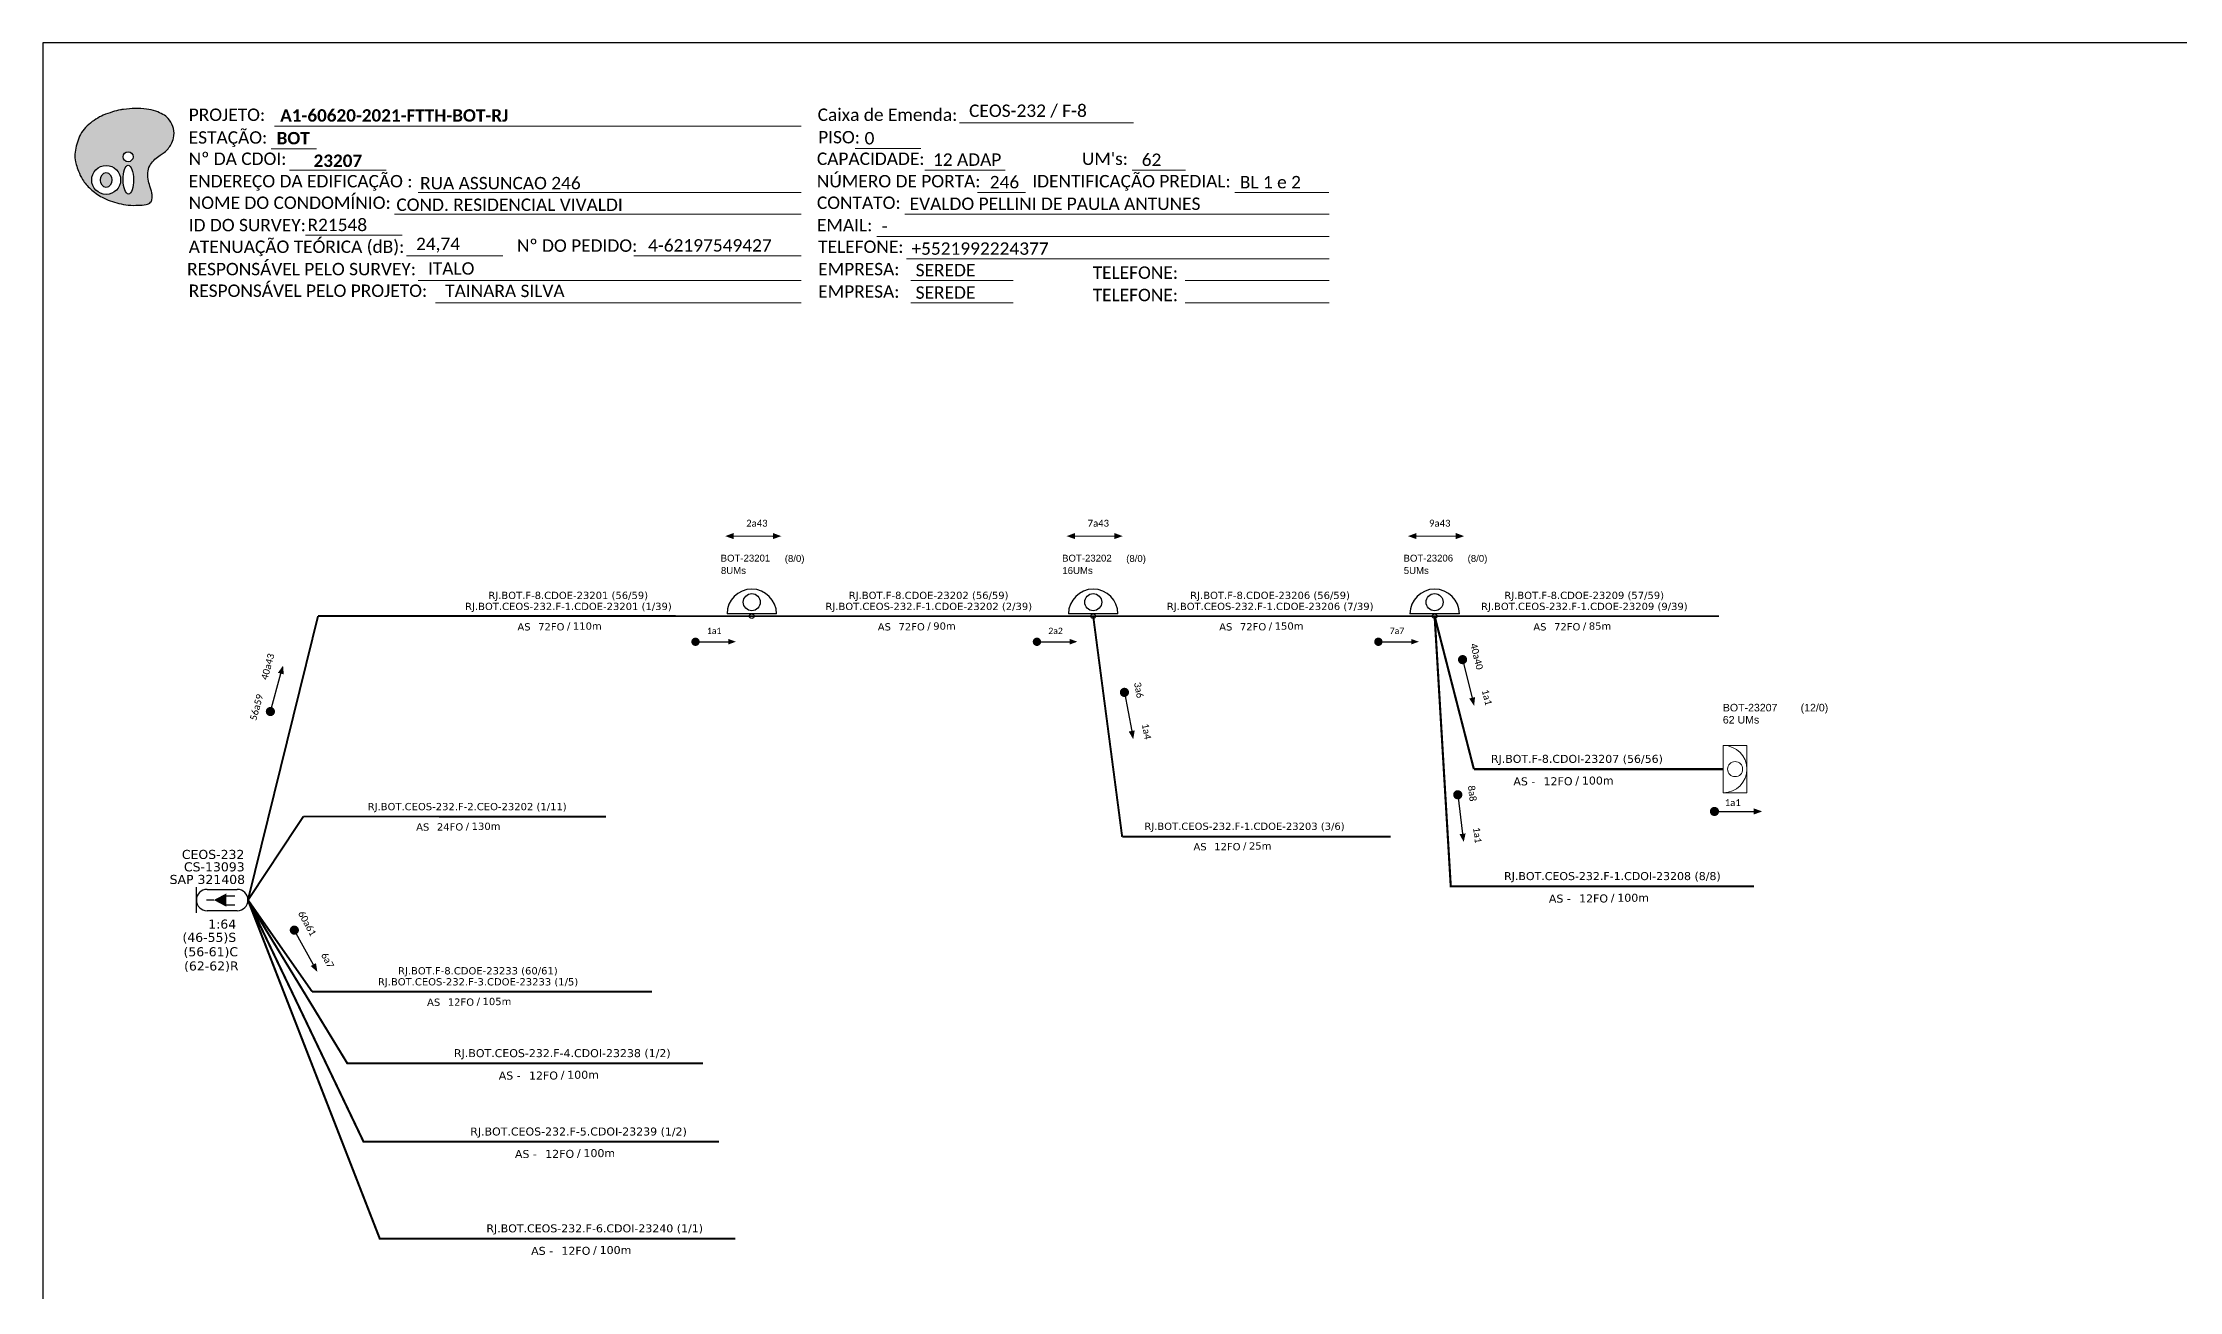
# Model space of a CAD drawing. Extents: x -89 to 749, y 705 to 1299.
# Drawn here: x -89.3 to 219, y 1118.8 to 1299 of the extents above; entities that cross this region are included whole.
import ezdxf
from ezdxf.enums import TextEntityAlignment as Align

# ---------------------------------------------------------------- set-up
doc = ezdxf.new("R2010")
doc.units = 0
for name, color, linetype, lineweight in [("20.0-LEGENDA DOS CDO'S", 1, 'Continuous', 0), ('20.1-CDO_INTERIOR', 1, 'Continuous', 0), ('20.2-CDO_POSTE', 1, 'Continuous', 5), ('40.1-ETIQUETAS', 1, 'Continuous', 20)]:
    doc.layers.add(name, color=color, linetype=linetype, lineweight=lineweight)
for name, color, linetype in [('20.4-CEOS', 1, 'Continuous'), ('CAP a instalar', 1, 'Continuous'), ('CD a instalar', 1, 'Continuous'), ('label_cabos', 7, 'Continuous'), ('SETA', 7, 'Continuous'), ('texto', 255, 'Continuous')]:
    doc.layers.add(name, color=color, linetype=linetype)
doc.styles.add('ARIAL', font='arial.ttf')
doc.styles.add('siredit', font='verdana.ttf')
doc.styles.get("Standard").update_dxf_attribs({"font": 'arial.ttf'})
doc.styles.add('WMF-Calibri0', font='calibri.ttf')
doc.styles.add('WMF-Calibri1', font='calibrib.ttf')
doc.linetypes.add('FENCELINE1', pattern='A,0.25,-0.1,[133,ltypeshp.shx,S=0.1,R=0,X=-0.1,Y=0],-0.1,1', length=1.45)

# ---------------------------------------------------------------- blocks, each defined once
blk = doc.blocks.new('OI')
h = blk.add_hatch(color=40)
edge = h.paths.add_edge_path()
edge.add_spline(control_points=[(4.35, -0.67), (3.92, -0.99), (3.26, -1.5), (2.81, -2.59), (2.9, -3.5), (3.06, -4.27), (3.31, -4.85), (3.37, -5.39), (3.4, -5.88), (3.2, -6.4), (2.54, -6.61), (1.65, -6.63), (0.55, -6.67), (-0.56, -6.42), (-1.61, -6.14), (-2.77, -5.61), (-3.92, -4.77), (-4.89, -3.7), (-5.34, -2.65), (-5.6, -1.94), (-5.85, -0.96), (-5.71, 0.47), (-5.1, 2.02), (-4.14, 3.02), (-3.3, 3.61), (-2.37, 4.16), (-1.36, 4.44), (-0.56, 4.7), (0.79, 4.85), (2.24, 4.97), (3.79, 4.57), (4.67, 4.21), (5.44, 3.65), (5.76, 2.99), (6.03, 2.21), (6.01, 1.46), (5.72, 0.64), (5.31, 0.08), (4.88, -0.38), (4.51, -0.55), (4.35, -0.67)], knot_values=[0, 0, 0, 0, 1.60434, 2.417191, 3.427595, 4.282808, 4.776746, 5.304182, 5.888771, 6.258406, 6.858137, 7.79129, 8.986195, 10.124242, 11.187857, 12.242908, 13.953784, 15.414161, 16.515391, 17.349188, 17.675853, 19.552021, 21.515531, 22.568638, 23.63245, 24.621084, 25.782718, 26.745347, 27.142653, 29.870543, 31.004649, 31.921532, 32.709589, 33.801391, 34.042471, 35.192333, 35.971461, 36.628871, 37.254359, 37.836911, 37.836911, 37.836911, 37.836911], degree=3, periodic=0)
h.paths.add_polyline_path([(1.13, -0.87, -1), (-0.04, -0.87, -1)], flags=16)
edge = h.paths.add_edge_path(flags=16)
edge.add_ellipse((0.56, -3.59), major_axis=(-0.02, 1.71), ratio=0.361305, start_angle=0, end_angle=360)
h.paths.add_polyline_path([(-0.36, -3.62, -1), (-3.8, -3.62, -1)], flags=16)
edge = h.paths.add_edge_path(flags=0)
edge.add_ellipse((-2.08, -3.62), major_axis=(0, 0.885), ratio=0.758294, start_angle=0, end_angle=360)
at = {"color": 40}
for centre, radius in [((-2.08, -3.62), 1.72), ((0.54, -0.87), 0.587)]:
    blk.add_circle(centre, radius, dxfattribs=at)
blk.add_ellipse((0.56, -3.59), major_axis=(-0.02, 1.71), ratio=0.361305, dxfattribs=at)
blk.add_ellipse((-2.08, -3.62), major_axis=(0, 0.885), ratio=0.758294, start_param=-3.141592653589792, end_param=3.141592653589792, dxfattribs=at)
at = {"color": 40, "start_tangent": (-0.800898, -0.598801), "end_tangent": (-0.800898, -0.598801)}
blk.add_spline([(4.35, -0.67), (3.2, -1.78), (2.9, -2.54), (2.92, -3.55), (3.12, -4.38), (3.28, -4.85), (3.37, -5.37), (3.35, -5.95), (3.2, -6.29), (2.66, -6.55), (1.73, -6.63), (0.54, -6.62), (-0.58, -6.41), (-1.6, -6.11), (-2.56, -5.67), (-3.95, -4.67), (-4.89, -3.56), (-5.37, -2.56), (-5.64, -1.78), (-5.72, -1.46), (-5.63, 0.42), (-4.84, 2.22), (-4.13, 2.99), (-3.27, 3.62), (-2.4, 4.09), (-1.3, 4.47), (-0.37, 4.72), (0.02, 4.77), (2.75, 4.8), (3.85, 4.53), (4.69, 4.16), (5.31, 3.68), (5.85, 2.73), (5.93, 2.5), (5.94, 1.35), (5.67, 0.62), (5.29, 0.08), (4.84, -0.36), (4.35, -0.67)], degree=3, dxfattribs=at)
blk = doc.blocks.new('CARIMBO')
at = {"color": 7, "lineweight": 0}
for points in [[(35.66, -16.79), (111.64, -16.79)], [(134.48, -16.3), (159.61, -16.3)], [(35.15, -20.06), (41.7, -20.06)], [(119.43, -20.02), (128.92, -20.02)], [(37.81, -23.14), (51.75, -23.14)], [(129.48, -23.14), (141.1, -23.14)], [(159.42, -23.14), (167.09, -23.14)], [(56.38, -26.37), (111.64, -26.37)], [(137.07, -26.37), (144.01, -26.37)], [(174.24, -26.37), (187.8, -26.37)], [(52.97, -29.48), (111.64, -29.48)], [(126.6, -29.48), (187.83, -29.48)], [(40.13, -32.55), (54.07, -32.55)], [(122.56, -32.72), (187.83, -32.72)], [(54.67, -35.52), (68.61, -35.52)], [(126.84, -35.96), (187.83, -35.96)], [(56.38, -39.07), (111.64, -39.07)], [(127.45, -39.07), (142.25, -39.07)], [(167.06, -39.07), (187.83, -39.07)], [(58.87, -42.31), (111.64, -42.31)], [(127.45, -42.31), (142.25, -42.31)], [(167.06, -42.31), (187.83, -42.31)]]:
    blk.add_lwpolyline(points, dxfattribs=at)
at = {"color": 7, "xscale": 1.213923925163967, "yscale": 1.213923925163967, "zscale": 1.213923925163967, "rotation": 0.1532896023949059}
blk.add_blockref('OI', (13.86, -20.16), dxfattribs=at)
at = {"color": 7, "lineweight": 0, "style": 'WMF-Calibri0'}
for s, height, p in [('PROJETO:', 1.793, (23.26, -16.04)), ('Caixa de Emenda:', 1.7927, (114.02, -16.04)), ('ESTAÇÃO:', 1.793, (23.26, -19.32)), ('PISO:', 1.793, (114.09, -19.28)), ('Nº DA CDOI:', 1.7927, (23.26, -22.39)), ('CAPACIDADE:', 1.7927, (113.91, -22.39)), ("UM's:", 1.793, (152.15, -22.39)), ('ENDEREÇO DA EDIFICAÇÃO :', 1.7927, (23.26, -25.63)), ('NÚMERO DE PORTA:', 1.7927, (113.91, -25.63)), ('IDENTIFICAÇÃO PREDIAL:', 1.7927, (144.99, -25.63)), ('NOME DO CONDOMÍNIO:', 1.7927, (23.26, -28.74)), ('CONTATO:', 1.793, (113.91, -28.74)), ('ID DO SURVEY:', 1.7927, (23.26, -31.97)), ('EMAIL:', 1.793, (113.91, -31.97)), ('ATENUAÇÃO TEÓRICA (dB):', 1.7927, (23.26, -35.09)), ('TELEFONE:', 1.793, (114.09, -35.09)), ('RESPONSÁVEL PELO SURVEY:', 1.7927, (23.02, -38.32)), ('EMPRESA:', 1.793, (114.09, -38.32)), ('RESPONSÁVEL PELO PROJETO:', 1.7927, (23.26, -41.44)), ('EMPRESA:', 1.793, (114.09, -41.56)), ('TELEFONE:', 1.793, (153.7, -38.83)), ('TELEFONE:', 1.793, (153.7, -42.06))]:
    blk.add_text(s, height=height, dxfattribs=at).set_placement(p)
at = {"color": 7, "lineweight": 0, "flags": 8}
for tag, p, style in [('PROJ', (36.46, -16.13), 'WMF-Calibri1'), ('CEOS-XX', (135.87, -15.46), 'WMF-Calibri0'), ('EST', (35.94, -19.41), 'WMF-Calibri1'), ('PISO_PTR', (120.78, -19.42), 'WMF-Calibri0'), ('CAPAC.', (130.66, -22.52), 'WMF-Calibri0'), ("UC'S", (160.78, -22.54), 'WMF-Calibri0'), ('LOGRADOURO', (56.65, -25.91), 'WMF-Calibri0'), ('N°', (138.85, -25.77), 'WMF-Calibri0'), ('N°PREDIO', (174.94, -25.77), 'WMF-Calibri0'), ('NOME_DO_COND.', (53.23, -29.02), 'WMF-Calibri0'), ('NOME_DO_CONTATO', (127.3, -28.89), 'WMF-Calibri0'), ('_ID_', (40.39, -31.94), 'WMF-Calibri0'), ('EMAIL', (123.26, -32.12), 'WMF-Calibri0'), ('O_POTEN', (56.06, -34.68), 'WMF-Calibri0'), ('TELEFONE', (127.55, -35.36), 'WMF-Calibri0'), ('RES_SURVEY', (57.78, -38.23), 'WMF-Calibri0'), ('EMP_RESP_SURVEY', (128.16, -38.47), 'WMF-Calibri0'), ('CONT_RESP_SURVEY', (167.76, -38.47), 'WMF-Calibri0'), ('RES_PROJ', (60.27, -41.47), 'WMF-Calibri0'), ('EMP_RESP_PROJ', (128.16, -41.71), 'WMF-Calibri0'), ('CONT_RESP_PROJ', (167.76, -41.71), 'WMF-Calibri0')]:
    blk.add_attdef(tag, p, '', height=1.79, dxfattribs=dict(at, style=style))
at = {"color": 7, "lineweight": 0, "style": 'WMF-Calibri1', "flags": 8}
blk.add_attdef("N° CDO'S", text='', height=1.79, dxfattribs=at).set_placement((44.78, -22.68), align=Align.CENTER)
blk = doc.blocks.new('CEOS_RP_CT_DRT')
at = {"layer": '20.4-CEOS', "color": 0}
for p, q in [((-4.54, 1.19), (-1.19, 1.19)), ((-1.19, -1.19), (-4.54, -1.19))]:
    blk.add_line(p, q, dxfattribs=at)
for points in [[(-5.73, -1.43), (-5.73, 1.44)], [(-3.79, 0), (-4.59, 0)], [(-2.47, 0.48), (-1.45, 0.48)], [(-2.47, -0.52), (-1.45, -0.52)]]:
    blk.add_lwpolyline(points, dxfattribs=at)
blk.add_lwpolyline([(-3.79, 0, 0, 1.47, 0), (-2.41, 0, 1.47, 1.47, 0)], format="xyseb", dxfattribs=at)
for centre, start, end in [((-4.54, 0), 90, 270), ((-1.19, 0), 270, 90)]:
    blk.add_arc(centre, 1.19, start, end, dxfattribs=at)
at = {"layer": '20.4-CEOS', "color": 7, "style": 'siredit'}
for tag, p in [('Nº_DA_CEOS', (-2.86, 5.6)), ('LOCAL', (-2.86, 4.24)), ('SAP', (-2.86, 2.78)), ('RACIO_SPLITAGEM', (-2.86, -1.88)), ('FIBRAS_SPLITTER', (-2.86, -3.58)), ('RESERVA_FINAIS', (-2.86, -6.39)), ('FIBRAS_TOP_C', (-2.86, -5.08))]:
    blk.add_attdef(tag, text='', height=1.01, dxfattribs=at).set_placement(p, align=Align.TOP_CENTER)
blk = doc.blocks.new('CDOE-TEXTO PADRÃO')
at = {"layer": "20.0-LEGENDA DOS CDO'S", "color": 0, "style": 'ARIAL'}
for tag, p in [('CDO_N', (0.49, 7.39)), ('CORDOALHA', (0.5, 4.33)), ('SAP', (0.51, 1.67)), ('SPLITER_1', (0.59, -0.91)), ('SPLITER_2', (0.6, -3.55)), ('(XX-XX_F)S', (0.54, -8.29)), ('(XX-XX_L)S', (0.55, -10.83)), ('UMS', (0.55, -13.15))]:
    blk.add_attdef(tag, p, '', height=1.7, rotation=0.118, dxfattribs=at)
blk.add_attdef('FIBRAS_UTILIZADAS', text='', height=1.7, rotation=0.118, dxfattribs=at).set_placement((19.77, 7.43), align=Align.CENTER)
blk = doc.blocks.new('ETIQUETA_RS5F')
at = {"layer": '40.1-ETIQUETAS', "color": 0, "style": 'siredit'}
blk.add_text('/', height=1.5, dxfattribs=at).set_placement((1.58, -1.95), align=Align.MIDDLE_RIGHT)
for tag, p in [('ETIQUETA_R_PRIMARIA', (1.21, 4.1)), ('ETIQUETA_R_SECUNDARIA', (1.21, 2.1)), ('F_ATIVAS/F_MORTAS', (1.14, -4.24))]:
    blk.add_attdef(tag, text='', height=1.5, dxfattribs=at).set_placement(p, align=Align.MIDDLE_CENTER)
for tag, p in [('TIPO_CABO', (-6.58, -2.12)), ('CAP_CABO', (0.4, -2.09))]:
    blk.add_attdef(tag, text='', height=1.5, dxfattribs=at).set_placement(p, align=Align.MIDDLE_RIGHT)
blk.add_attdef('METROS', text='', height=1.5, dxfattribs=at).set_placement((2.14, -1.95), align=Align.MIDDLE_LEFT)
for tag, p in [('FUSÃO_1', (0.85, -8.39)), ('FUSÃO_2', (0.85, -10.6)), ('FUSÃO_3', (0.85, -12.93)), ('FUSÃO_4', (0.85, -15.14)), ('FUSÃO_5', (0.85, -17.16))]:
    blk.add_attdef(tag, text='', height=1.5, dxfattribs=at).set_placement(p, align=Align.CENTER)
blk = doc.blocks.new('SETA1')
at = {"const_width": 1.1}
blk.add_lwpolyline([(-5.28, 0, 1), (-4.18, 0, 1)], format="xyb", close=True, dxfattribs=at)
at = {"layer": 'SETA'}
blk.add_lwpolyline([(-4.73, 0), (4.73, 0)], dxfattribs=at)
blk.add_solid([(4.73, 0.73), (6.74, 0), (4.73, -0.73)], dxfattribs=at)

msp = doc.modelspace()

# ---------------------------------------------------------------- linework, layer by layer
msp.add_lwpolyline([(-89.32, 705.02), (749.25, 705.02), (749.25, 1299.02), (-89.32, 1299.02), (-89.32, 705.02)])
at = {"color": 7, "lineweight": 0}
msp.add_lwpolyline([(-4.01, 1268.26), (20.14, 1268.26)], dxfattribs=at)
at = {"color": 7, "const_width": 0.6}
for points in [[(4.58, 1212.55, 1), (5.18, 1212.55, 1)], [(53.85, 1212.55, 1), (54.45, 1212.55, 1)]]:
    msp.add_lwpolyline(points, format="xyb", close=True, dxfattribs=at)
for points, const_width in [([(103.12, 1212.55, 1), (103.72, 1212.55, 1)], 0.6), ([(151.59, 1188.06, 1), (152.25, 1188.06, 1)], 0.66)]:
    msp.add_lwpolyline(points, format="xyb", close=True, dxfattribs=dict(const_width=const_width))
at = {"layer": '20.1-CDO_INTERIOR', "lineweight": 18}
msp.add_lwpolyline([(156.61, 1190.76), (156.61, 1197.58), (153.2, 1197.58), (153.2, 1190.76)], close=True, dxfattribs=at)
msp.add_circle((154.9, 1194.17), 1.09, dxfattribs=at)
msp.add_arc((153.2, 1194.17), 3.41, 270, 90, dxfattribs=at)
at = {"layer": 'CAP a instalar', "color": 7, "linetype": 'FENCELINE1', "ltscale": 7, "const_width": 0.28}
for points in [[(-59.71, 1175.24), (-49.59, 1216.26)], [(-49.59, 1216.26), (13, 1216.25)], [(13, 1216.25), (62.27, 1216.25)], [(62.27, 1216.25), (66.45, 1184.4)], [(62.27, 1216.25), (111.54, 1216.25)], [(111.54, 1216.25), (152.58, 1216.25)], [(-51.71, 1187.33), (-59.71, 1175.24)], [(-51.71, 1187.33), (-8.05, 1187.32)], [(66.45, 1184.4), (105.2, 1184.4)], [(-50.45, 1162.06), (-59.69, 1175.27)], [(-50.45, 1162.06), (-1.38, 1162.06)]]:
    msp.add_lwpolyline(points, dxfattribs=at)
at = {"layer": 'CD a instalar', "color": 8, "linetype": 'FENCELINE1', "ltscale": 7}
for points in [[(111.54, 1216.25, 0.308, 0.308, 0), (113.87, 1177.24, 0.308, 0.308, 0), (157.61, 1177.25, 0.308, 0.308, 0)], [(-59.71, 1175.28, 0.308, 0.308, 0), (-43.02, 1140.38, 0.308, 0.308, 0), (8.29, 1140.38, 0.308, 0.308, 0)], [(-59.71, 1175.28, 0.308, 0.308, 0), (-40.68, 1126.39, 0.308, 0.308, 0), (10.63, 1126.4, 0.308, 0.308, 0)], [(-59.71, 1175.24, 0.308, 0.308, 0), (-45.36, 1151.69, 0.308, 0.308, 0), (5.95, 1151.69, 0.308, 0.308, 0)]]:
    msp.add_lwpolyline(points, format="xyseb", dxfattribs=at)
at = {"layer": 'CD a instalar', "linetype": 'FENCELINE1', "ltscale": 7, "const_width": 0.308}
for points in [[(111.54, 1216.25), (117.2, 1194.17)], [(117.2, 1194.17), (153.2, 1194.17)]]:
    msp.add_lwpolyline(points, dxfattribs=at)
at = {"layer": 'label_cabos', "color": 7}
for p, q in [((16.57, 1216.58), (9.43, 1216.58)), ((65.84, 1216.58), (58.7, 1216.58))]:
    msp.add_line(p, q, dxfattribs=at)
at = {"layer": 'label_cabos', "color": 5}
msp.add_line((115.11, 1216.58), (107.97, 1216.58), dxfattribs=at)
at = {"layer": 'label_cabos', "color": 7}
for centre, radius in [((13, 1218.27), 1.23), ((62.27, 1218.27), 1.23), ((13, 1216.25), 0.33), ((62.27, 1216.25), 0.33)]:
    msp.add_circle(centre, radius, dxfattribs=at)
at = {"layer": 'label_cabos', "color": 5}
for centre, radius in [((111.54, 1218.27), 1.23), ((111.54, 1216.25), 0.33)]:
    msp.add_circle(centre, radius, dxfattribs=at)
at = {"layer": 'label_cabos', "color": 7}
for centre in [(13, 1216.58), (62.27, 1216.58)]:
    msp.add_arc(centre, 3.57, 0, 180, dxfattribs=at)
at = {"layer": 'label_cabos', "color": 5}
msp.add_arc((111.54, 1216.58), 3.57, 0, 180, dxfattribs=at)
at = {"layer": 'SETA', "color": 7}
for points in [[(10.37, 1227.82), (16.05, 1227.81)], [(59.64, 1227.82), (65.32, 1227.81)], [(4.88, 1212.55), (10.04, 1212.55)], [(54.15, 1212.55), (59.31, 1212.55)]]:
    msp.add_lwpolyline(points, dxfattribs=at)
at = {"layer": 'SETA'}
for points in [[(108.91, 1227.82), (114.59, 1227.81)], [(103.42, 1212.55), (108.57, 1212.55)], [(151.92, 1188.06), (157.6, 1188.06)]]:
    msp.add_lwpolyline(points, dxfattribs=at)
at = {"layer": 'SETA', "color": 7}
for points in [[(10.37, 1228.25), (9.17, 1227.8), (10.38, 1227.37)], [(16.05, 1228.25), (17.26, 1227.8), (16.05, 1227.37)], [(59.64, 1228.25), (58.43, 1227.8), (59.65, 1227.37)], [(65.32, 1228.25), (66.53, 1227.8), (65.32, 1227.37)], [(9.62, 1212.96), (10.72, 1212.56), (9.62, 1212.16)], [(58.89, 1212.96), (59.99, 1212.56), (58.89, 1212.16)]]:
    msp.add_solid(points, dxfattribs=at)
at = {"layer": 'SETA'}
for points in [[(108.91, 1228.25), (107.7, 1227.8), (108.91, 1227.37)], [(114.59, 1228.25), (115.8, 1227.8), (114.59, 1227.37)], [(108.16, 1212.96), (109.26, 1212.56), (108.16, 1212.16)], [(157.6, 1188.5), (158.81, 1188.06), (157.6, 1187.62)]]:
    msp.add_solid(points, dxfattribs=at)

# ---------------------------------------------------------------- block references
ref = msp.add_blockref('CARIMBO', (-91.51, 1303.77))
ref.add_attrib('PROJ', 'A1-60620-2021-FTTH-BOT-RJ', (-55.05, 1287.63), dxfattribs={"color": 7, "lineweight": 0, "height": 1.7927, "style": 'WMF-Calibri1'})
ref.add_attrib('EST', 'BOT', (-55.57, 1284.35), dxfattribs={"color": 7, "lineweight": 0, "height": 1.793, "style": 'WMF-Calibri1'})
ref.add_attrib("N° CDO'S", '23207', dxfattribs={"color": 7, "lineweight": 0, "height": 1.793, "style": 'WMF-Calibri1'}).set_placement((-46.73, 1281.09), align=Align.CENTER)
ref.add_attrib('LOGRADOURO', 'RUA ASSUNCAO 246', (-34.86, 1277.86), dxfattribs={"color": 7, "lineweight": 0, "height": 1.7927, "style": 'WMF-Calibri0'})
ref.add_attrib('NOME_DO_COND.', 'COND. RESIDENCIAL VIVALDI', (-38.28, 1274.74), dxfattribs={"color": 7, "lineweight": 0, "height": 1.7927, "style": 'WMF-Calibri0'})
ref.add_attrib('_ID_', 'R21548', (-51.11, 1271.83), dxfattribs={"color": 7, "lineweight": 0, "height": 1.793, "style": 'WMF-Calibri0'})
ref.add_attrib('O_POTEN', '24,74', (-35.45, 1269.09), dxfattribs={"color": 7, "lineweight": 0, "height": 1.793, "style": 'WMF-Calibri0'})
ref.add_attrib('RES_SURVEY', 'ITALO', (-33.73, 1265.54), dxfattribs={"color": 7, "lineweight": 0, "height": 1.793, "style": 'WMF-Calibri0'})
ref.add_attrib('RES_PROJ', 'TAINARA SILVA', (-31.24, 1262.3), dxfattribs={"color": 7, "lineweight": 0, "height": 1.7927, "style": 'WMF-Calibri0'})
ref.add_attrib('CEOS-XX', 'CEOS-232 / F-8', (44.36, 1288.31), dxfattribs={"color": 7, "lineweight": 0, "height": 1.7927, "style": 'WMF-Calibri0'})
ref.add_attrib('CAPAC.', '12 ADAP', (39.15, 1281.25), dxfattribs={"color": 7, "lineweight": 0, "height": 1.793, "style": 'WMF-Calibri0'})
ref.add_attrib("UC'S", '62', (69.27, 1281.23), dxfattribs={"color": 7, "lineweight": 0, "height": 1.793, "style": 'WMF-Calibri0'})
ref.add_attrib('PISO_PTR', '0', (29.28, 1284.34), dxfattribs={"color": 7, "lineweight": 0, "height": 1.79, "style": 'WMF-Calibri0'})
ref.add_attrib('N°', '246', (47.34, 1278), dxfattribs={"color": 7, "lineweight": 0, "height": 1.793, "style": 'WMF-Calibri0'})
ref.add_attrib('N°PREDIO', 'BL 1 e 2', (83.43, 1278), dxfattribs={"color": 7, "lineweight": 0, "height": 1.793, "style": 'WMF-Calibri0'})
ref.add_attrib('NOME_DO_CONTATO', 'EVALDO PELLINI DE PAULA ANTUNES', (35.79, 1274.88), dxfattribs={"color": 7, "lineweight": 0, "height": 1.7927, "style": 'WMF-Calibri0'})
ref.add_attrib('EMAIL', '-', (31.75, 1271.65), dxfattribs={"color": 7, "lineweight": 0, "height": 1.79, "style": 'WMF-Calibri0'})
ref.add_attrib('TELEFONE', '+5521992224377', (36.04, 1268.41), dxfattribs={"color": 7, "lineweight": 0, "height": 1.7927, "style": 'WMF-Calibri0'})
ref.add_attrib('EMP_RESP_SURVEY', 'SEREDE', (36.65, 1265.3), dxfattribs={"color": 7, "lineweight": 0, "height": 1.793, "style": 'WMF-Calibri0'})
ref.add_attrib('EMP_RESP_PROJ', 'SEREDE', (36.65, 1262.06), dxfattribs={"color": 7, "lineweight": 0, "height": 1.793, "style": 'WMF-Calibri0'})
at = {"layer": '20.2-CDO_POSTE', "color": 7}
ref = msp.add_blockref('CDOE-TEXTO PADRÃO', (12.77, 1217.48), dxfattribs=dict(at, xscale=0.5832000017166138, yscale=0.5832000017166138, zscale=0.5832000017166137))
ref.add_attrib('CDO_N', 'BOT-23201', (8.51, 1224.12), dxfattribs={"layer": "20.0-LEGENDA DOS CDO'S", "color": 0, "height": 0.991, "rotation": 0.118, "style": 'ARIAL'})
ref.add_attrib('CORDOALHA', '8UMs', (8.55, 1222.34), dxfattribs={"layer": "20.0-LEGENDA DOS CDO'S", "color": 0, "height": 0.991, "rotation": 0.118, "style": 'ARIAL'})
ref.add_attrib('FIBRAS_UTILIZADAS', '       (8/0)', dxfattribs={"layer": "20.0-LEGENDA DOS CDO'S", "color": 0, "height": 0.9914, "rotation": 0.118, "style": 'ARIAL'}).set_placement((17.84, 1224.08), align=Align.CENTER)
ref = msp.add_blockref('CDOE-TEXTO PADRÃO', (62.04, 1217.48), dxfattribs=dict(at, xscale=0.5832000017166138, yscale=0.5832000017166138, zscale=0.5832000017166137))
ref.add_attrib('CDO_N', 'BOT-23202', (57.78, 1224.12), dxfattribs={"layer": "20.0-LEGENDA DOS CDO'S", "color": 0, "height": 0.991, "rotation": 0.118, "style": 'ARIAL'})
ref.add_attrib('CORDOALHA', '16UMs', (57.82, 1222.34), dxfattribs={"layer": "20.0-LEGENDA DOS CDO'S", "color": 0, "height": 0.991, "rotation": 0.118, "style": 'ARIAL'})
ref.add_attrib('FIBRAS_UTILIZADAS', '       (8/0)', dxfattribs={"layer": "20.0-LEGENDA DOS CDO'S", "color": 0, "height": 0.9914, "rotation": 0.118, "style": 'ARIAL'}).set_placement((67.11, 1224.08), align=Align.CENTER)
at = {"layer": '20.2-CDO_POSTE', "color": 5}
ref = msp.add_blockref('CDOE-TEXTO PADRÃO', (111.31, 1217.48), dxfattribs=dict(at, xscale=0.5832000017166138, yscale=0.5832000017166138, zscale=0.5832000017166137))
ref.add_attrib('CDO_N', 'BOT-23206', (107.05, 1224.12), dxfattribs={"layer": "20.0-LEGENDA DOS CDO'S", "color": 0, "height": 0.991, "rotation": 0.118, "style": 'ARIAL'})
ref.add_attrib('CORDOALHA', '5UMs', (107.09, 1222.34), dxfattribs={"layer": "20.0-LEGENDA DOS CDO'S", "color": 0, "height": 0.991, "rotation": 0.118, "style": 'ARIAL'})
ref.add_attrib('FIBRAS_UTILIZADAS', '       (8/0)', dxfattribs={"layer": "20.0-LEGENDA DOS CDO'S", "color": 0, "height": 0.9914, "rotation": 0.118, "style": 'ARIAL'}).set_placement((116.38, 1224.08), align=Align.CENTER)
at = {"layer": '20.4-CEOS', "color": 7}
ref = msp.add_blockref('CEOS_RP_CT_DRT', (-59.71, 1175.27), dxfattribs=dict(at, xscale=1.296999478340149, yscale=1.296999478340149, zscale=1.296999475199999))
ref.add_attrib('Nº_DA_CEOS', 'CEOS-232', dxfattribs={"color": 7, "height": 1.31, "style": 'siredit'}).set_placement((-64.73, 1182.51), align=Align.TOP_CENTER)
ref.add_attrib('LOCAL', 'CS-13093', dxfattribs={"color": 7, "height": 1.31, "style": 'siredit'}).set_placement((-64.56, 1180.72), align=Align.TOP_CENTER)
ref.add_attrib('SAP', '   SAP 321408', dxfattribs={"color": 7, "height": 1.3095, "style": 'siredit'}).set_placement((-66.42, 1178.9), align=Align.TOP_CENTER)
ref.add_attrib('RACIO_SPLITAGEM', '1:64', dxfattribs={"color": 7, "height": 1.31, "style": 'siredit'}).set_placement((-63.42, 1172.45), align=Align.TOP_CENTER)
ref.add_attrib('FIBRAS_SPLITTER', '    (46-55)S', dxfattribs={"color": 7, "height": 1.3095, "style": 'siredit'}).set_placement((-66.42, 1170.54), align=Align.TOP_CENTER)
ref.add_attrib('FIBRAS_TOP_C', '   (56-61)C', dxfattribs={"color": 7, "height": 1.3095, "style": 'siredit'}).set_placement((-65.92, 1168.46), align=Align.TOP_CENTER)
ref.add_attrib('RESERVA_FINAIS', '   (62-62)R', dxfattribs={"color": 7, "height": 1.3095, "style": 'siredit'}).set_placement((-65.84, 1166.41), align=Align.TOP_CENTER)
at = {"layer": '40.1-ETIQUETAS', "color": 7}
ref = msp.add_blockref('ETIQUETA_RS5F', (-14.29, 1216.19), dxfattribs=dict(at, xscale=0.6998399909998625, yscale=0.6998399909998625, zscale=0.699839990999862))
ref.add_attrib('ETIQUETA_R_PRIMARIA', 'RJ.BOT.F-8.CDOE-23201 (56/59)', dxfattribs={"color": 0, "height": 1.0498, "style": 'siredit'}).set_placement((-13.49, 1219.25), align=Align.MIDDLE_CENTER)
ref.add_attrib('ETIQUETA_R_SECUNDARIA', 'RJ.BOT.CEOS-232.F-1.CDOE-23201 (1/39)', dxfattribs={"color": 0, "height": 1.0498, "style": 'siredit'}).set_placement((-13.46, 1217.66), align=Align.MIDDLE_CENTER)
ref.add_attrib('TIPO_CABO', 'AS', dxfattribs={"color": 0, "height": 1.05, "style": 'siredit'}).set_placement((-18.92, 1214.71), align=Align.MIDDLE_RIGHT)
ref.add_attrib('CAP_CABO', '72FO', dxfattribs={"color": 0, "height": 1.05, "style": 'siredit'}).set_placement((-14.03, 1214.72), align=Align.MIDDLE_RIGHT)
ref.add_attrib('METROS', '110m', dxfattribs={"color": 0, "height": 1.05, "style": 'siredit'}).set_placement((-12.81, 1214.82), align=Align.MIDDLE_LEFT)
ref = msp.add_blockref('ETIQUETA_RS5F', (37.71, 1216.19), dxfattribs=dict(at, xscale=0.6998399909998625, yscale=0.6998399909998625, zscale=0.699839990999862))
ref.add_attrib('ETIQUETA_R_PRIMARIA', 'RJ.BOT.F-8.CDOE-23202 (56/59)', dxfattribs={"color": 0, "height": 1.0498, "style": 'siredit'}).set_placement((38.52, 1219.25), align=Align.MIDDLE_CENTER)
ref.add_attrib('ETIQUETA_R_SECUNDARIA', 'RJ.BOT.CEOS-232.F-1.CDOE-23202 (2/39)', dxfattribs={"color": 0, "height": 1.0498, "style": 'siredit'}).set_placement((38.54, 1217.66), align=Align.MIDDLE_CENTER)
ref.add_attrib('TIPO_CABO', 'AS', dxfattribs={"color": 0, "height": 1.05, "style": 'siredit'}).set_placement((33.08, 1214.71), align=Align.MIDDLE_RIGHT)
ref.add_attrib('CAP_CABO', '72FO', dxfattribs={"color": 0, "height": 1.05, "style": 'siredit'}).set_placement((37.97, 1214.72), align=Align.MIDDLE_RIGHT)
ref.add_attrib('METROS', '90m', dxfattribs={"color": 0, "height": 1.05, "style": 'siredit'}).set_placement((39.19, 1214.82), align=Align.MIDDLE_LEFT)
ref = msp.add_blockref('ETIQUETA_RS5F', (86.98, 1216.19), dxfattribs=dict(at, xscale=0.6998399909998625, yscale=0.6998399909998625, zscale=0.699839990999862))
ref.add_attrib('ETIQUETA_R_PRIMARIA', 'RJ.BOT.F-8.CDOE-23206 (56/59)', dxfattribs={"color": 0, "height": 1.0498, "style": 'siredit'}).set_placement((87.79, 1219.25), align=Align.MIDDLE_CENTER)
ref.add_attrib('ETIQUETA_R_SECUNDARIA', 'RJ.BOT.CEOS-232.F-1.CDOE-23206 (7/39)', dxfattribs={"color": 0, "height": 1.0498, "style": 'siredit'}).set_placement((87.81, 1217.66), align=Align.MIDDLE_CENTER)
ref.add_attrib('TIPO_CABO', 'AS', dxfattribs={"color": 0, "height": 1.05, "style": 'siredit'}).set_placement((82.35, 1214.71), align=Align.MIDDLE_RIGHT)
ref.add_attrib('CAP_CABO', '72FO', dxfattribs={"color": 0, "height": 1.05, "style": 'siredit'}).set_placement((87.24, 1214.72), align=Align.MIDDLE_RIGHT)
ref.add_attrib('METROS', '150m', dxfattribs={"color": 0, "height": 1.05, "style": 'siredit'}).set_placement((88.46, 1214.82), align=Align.MIDDLE_LEFT)
ref = msp.add_blockref('ETIQUETA_RS5F', (132.31, 1216.19), dxfattribs=dict(at, xscale=0.6998399909998625, yscale=0.6998399909998625, zscale=0.699839990999862))
ref.add_attrib('ETIQUETA_R_PRIMARIA', 'RJ.BOT.F-8.CDOE-23209 (57/59)', dxfattribs={"color": 0, "height": 1.0498, "style": 'siredit'}).set_placement((133.12, 1219.25), align=Align.MIDDLE_CENTER)
ref.add_attrib('ETIQUETA_R_SECUNDARIA', 'RJ.BOT.CEOS-232.F-1.CDOE-23209 (9/39)', dxfattribs={"color": 0, "height": 1.0498, "style": 'siredit'}).set_placement((133.14, 1217.66), align=Align.MIDDLE_CENTER)
ref.add_attrib('TIPO_CABO', 'AS', dxfattribs={"color": 0, "height": 1.05, "style": 'siredit'}).set_placement((127.68, 1214.71), align=Align.MIDDLE_RIGHT)
ref.add_attrib('CAP_CABO', '72FO', dxfattribs={"color": 0, "height": 1.05, "style": 'siredit'}).set_placement((132.57, 1214.72), align=Align.MIDDLE_RIGHT)
ref.add_attrib('METROS', '85m', dxfattribs={"color": 0, "height": 1.05, "style": 'siredit'}).set_placement((133.79, 1214.82), align=Align.MIDDLE_LEFT)
ref = msp.add_blockref('ETIQUETA_RS5F', (-28.9, 1187.29), dxfattribs=dict(at, xscale=0.6998399909998625, yscale=0.6998399909998625, zscale=0.699839990999862))
ref.add_attrib('ETIQUETA_R_SECUNDARIA', 'RJ.BOT.CEOS-232.F-2.CEO-23202 (1/11)', dxfattribs={"color": 0, "height": 1.0498, "style": 'siredit'}).set_placement((-28.07, 1188.76), align=Align.MIDDLE_CENTER)
ref.add_attrib('TIPO_CABO', 'AS', dxfattribs={"color": 0, "height": 1.05, "style": 'siredit'}).set_placement((-33.53, 1185.81), align=Align.MIDDLE_RIGHT)
ref.add_attrib('CAP_CABO', '24FO', dxfattribs={"color": 0, "height": 1.05, "style": 'siredit'}).set_placement((-28.64, 1185.83), align=Align.MIDDLE_RIGHT)
ref.add_attrib('METROS', '130m', dxfattribs={"color": 0, "height": 1.05, "style": 'siredit'}).set_placement((-27.42, 1185.92), align=Align.MIDDLE_LEFT)
ref = msp.add_blockref('ETIQUETA_RS5F', (83.27, 1184.45), dxfattribs=dict(at, xscale=0.6998399909998625, yscale=0.6998399909998625, zscale=0.699839990999862))
ref.add_attrib('ETIQUETA_R_SECUNDARIA', 'RJ.BOT.CEOS-232.F-1.CDOE-23203 (3/6)', dxfattribs={"color": 0, "height": 1.0498, "style": 'siredit'}).set_placement((84.1, 1185.92), align=Align.MIDDLE_CENTER)
ref.add_attrib('TIPO_CABO', 'AS', dxfattribs={"color": 0, "height": 1.05, "style": 'siredit'}).set_placement((78.64, 1182.97), align=Align.MIDDLE_RIGHT)
ref.add_attrib('CAP_CABO', '12FO', dxfattribs={"color": 0, "height": 1.05, "style": 'siredit'}).set_placement((83.53, 1182.98), align=Align.MIDDLE_RIGHT)
ref.add_attrib('METROS', '25m', dxfattribs={"color": 0, "height": 1.05, "style": 'siredit'}).set_placement((84.75, 1183.08), align=Align.MIDDLE_LEFT)
ref = msp.add_blockref('ETIQUETA_RS5F', (-27.33, 1162), dxfattribs=dict(at, xscale=0.6998399909998625, yscale=0.6998399909998625, zscale=0.699839990999862))
ref.add_attrib('ETIQUETA_R_PRIMARIA', 'RJ.BOT.F-8.CDOE-23233 (60/61)', dxfattribs={"color": 0, "height": 1.0498, "style": 'siredit'}).set_placement((-26.53, 1165.06), align=Align.MIDDLE_CENTER)
ref.add_attrib('ETIQUETA_R_SECUNDARIA', 'RJ.BOT.CEOS-232.F-3.CDOE-23233 (1/5)', dxfattribs={"color": 0, "height": 1.0498, "style": 'siredit'}).set_placement((-26.5, 1163.47), align=Align.MIDDLE_CENTER)
ref.add_attrib('TIPO_CABO', 'AS', dxfattribs={"color": 0, "height": 1.05, "style": 'siredit'}).set_placement((-31.96, 1160.52), align=Align.MIDDLE_RIGHT)
ref.add_attrib('CAP_CABO', '12FO', dxfattribs={"color": 0, "height": 1.05, "style": 'siredit'}).set_placement((-27.07, 1160.54), align=Align.MIDDLE_RIGHT)
ref.add_attrib('METROS', '105m', dxfattribs={"color": 0, "height": 1.05, "style": 'siredit'}).set_placement((-25.85, 1160.63), align=Align.MIDDLE_LEFT)
at = {"layer": 'CD a instalar'}
ref = msp.add_blockref('ETIQUETA_RS5F', (131.16, 1194.03), dxfattribs=dict(at, xscale=0.7698239910305347, yscale=0.7698239910305347, zscale=0.7698239910305148))
ref.add_attrib('ETIQUETA_R_PRIMARIA', 'RJ.BOT.F-8.CDOI-23207 (56/56)', dxfattribs={"layer": '40.1-ETIQUETAS', "color": 0, "height": 1.1547, "style": 'siredit'}).set_placement((132.07, 1195.65), align=Align.MIDDLE_CENTER)
ref.add_attrib('TIPO_CABO', 'AS -', dxfattribs={"layer": '40.1-ETIQUETAS', "color": 0, "height": 1.155, "style": 'siredit'}).set_placement((126.07, 1192.4), align=Align.MIDDLE_RIGHT)
ref.add_attrib('CAP_CABO', '12FO', dxfattribs={"layer": '40.1-ETIQUETAS', "color": 0, "height": 1.155, "style": 'siredit'}).set_placement((131.44, 1192.42), align=Align.MIDDLE_RIGHT)
ref.add_attrib('METROS', '100m', dxfattribs={"layer": '40.1-ETIQUETAS', "color": 0, "height": 1.155, "style": 'siredit'}).set_placement((132.79, 1192.52), align=Align.MIDDLE_LEFT)
at = {"layer": 'CD a instalar', "color": 8}
ref = msp.add_blockref('ETIQUETA_RS5F', (136.28, 1177.11), dxfattribs=dict(at, xscale=0.7698239910305347, yscale=0.7698239910305347, zscale=0.7698239910305148))
ref.add_attrib('ETIQUETA_R_PRIMARIA', 'RJ.BOT.CEOS-232.F-1.CDOI-23208 (8/8)', dxfattribs={"layer": '40.1-ETIQUETAS', "color": 0, "height": 1.1547, "style": 'siredit'}).set_placement((137.19, 1178.73), align=Align.MIDDLE_CENTER)
ref.add_attrib('TIPO_CABO', 'AS -', dxfattribs={"layer": '40.1-ETIQUETAS', "color": 0, "height": 1.155, "style": 'siredit'}).set_placement((131.19, 1175.48), align=Align.MIDDLE_RIGHT)
ref.add_attrib('CAP_CABO', '12FO', dxfattribs={"layer": '40.1-ETIQUETAS', "color": 0, "height": 1.155, "style": 'siredit'}).set_placement((136.56, 1175.5), align=Align.MIDDLE_RIGHT)
ref.add_attrib('METROS', '100m', dxfattribs={"layer": '40.1-ETIQUETAS', "color": 0, "height": 1.155, "style": 'siredit'}).set_placement((137.9, 1175.6), align=Align.MIDDLE_LEFT)
ref = msp.add_blockref('ETIQUETA_RS5F', (-15.25, 1151.55), dxfattribs=dict(at, xscale=0.7698239910305347, yscale=0.7698239910305347, zscale=0.7698239910305148))
ref.add_attrib('ETIQUETA_R_PRIMARIA', 'RJ.BOT.CEOS-232.F-4.CDOI-23238 (1/2)', dxfattribs={"layer": '40.1-ETIQUETAS', "color": 0, "height": 1.1547, "style": 'siredit'}).set_placement((-14.34, 1153.17), align=Align.MIDDLE_CENTER)
ref.add_attrib('TIPO_CABO', 'AS -', dxfattribs={"layer": '40.1-ETIQUETAS', "color": 0, "height": 1.155, "style": 'siredit'}).set_placement((-20.35, 1149.93), align=Align.MIDDLE_RIGHT)
ref.add_attrib('CAP_CABO', '12FO', dxfattribs={"layer": '40.1-ETIQUETAS', "color": 0, "height": 1.155, "style": 'siredit'}).set_placement((-14.97, 1149.94), align=Align.MIDDLE_RIGHT)
ref.add_attrib('METROS', '100m', dxfattribs={"layer": '40.1-ETIQUETAS', "color": 0, "height": 1.155, "style": 'siredit'}).set_placement((-13.63, 1150.05), align=Align.MIDDLE_LEFT)
ref = msp.add_blockref('ETIQUETA_RS5F', (-12.91, 1140.24), dxfattribs=dict(at, xscale=0.7698239910305347, yscale=0.7698239910305347, zscale=0.7698239910305148))
ref.add_attrib('ETIQUETA_R_PRIMARIA', 'RJ.BOT.CEOS-232.F-5.CDOI-23239 (1/2)', dxfattribs={"layer": '40.1-ETIQUETAS', "color": 0, "height": 1.1547, "style": 'siredit'}).set_placement((-12, 1141.86), align=Align.MIDDLE_CENTER)
ref.add_attrib('TIPO_CABO', 'AS -', dxfattribs={"layer": '40.1-ETIQUETAS', "color": 0, "height": 1.155, "style": 'siredit'}).set_placement((-18.01, 1138.61), align=Align.MIDDLE_RIGHT)
ref.add_attrib('CAP_CABO', '12FO', dxfattribs={"layer": '40.1-ETIQUETAS', "color": 0, "height": 1.155, "style": 'siredit'}).set_placement((-12.63, 1138.63), align=Align.MIDDLE_RIGHT)
ref.add_attrib('METROS', '100m', dxfattribs={"layer": '40.1-ETIQUETAS', "color": 0, "height": 1.155, "style": 'siredit'}).set_placement((-11.29, 1138.74), align=Align.MIDDLE_LEFT)
ref = msp.add_blockref('ETIQUETA_RS5F', (-10.58, 1126.26), dxfattribs=dict(at, xscale=0.7698239910305347, yscale=0.7698239910305347, zscale=0.7698239910305148))
ref.add_attrib('ETIQUETA_R_PRIMARIA', 'RJ.BOT.CEOS-232.F-6.CDOI-23240 (1/1)', dxfattribs={"layer": '40.1-ETIQUETAS', "color": 0, "height": 1.1547, "style": 'siredit'}).set_placement((-9.67, 1127.88), align=Align.MIDDLE_CENTER)
ref.add_attrib('TIPO_CABO', 'AS -', dxfattribs={"layer": '40.1-ETIQUETAS', "color": 0, "height": 1.155, "style": 'siredit'}).set_placement((-15.67, 1124.63), align=Align.MIDDLE_RIGHT)
ref.add_attrib('CAP_CABO', '12FO', dxfattribs={"layer": '40.1-ETIQUETAS', "color": 0, "height": 1.155, "style": 'siredit'}).set_placement((-10.29, 1124.64), align=Align.MIDDLE_RIGHT)
ref.add_attrib('METROS', '100m', dxfattribs={"layer": '40.1-ETIQUETAS', "color": 0, "height": 1.155, "style": 'siredit'}).set_placement((-8.95, 1124.75), align=Align.MIDDLE_LEFT)
at = {"layer": 'SETA', "color": 2, "yscale": 0.6, "zscale": 0.6}
for p, xscale, rotation in [((-55.71, 1205.22), 0.6, 74.5676757919611), ((116.26, 1207.22), 0.5999999999999998, 284.0473522426005), ((67.3, 1202.46), 0.6000000000000001, 280.6484436632482), ((115.23, 1187.65), 0.6000000000000001, 277.0823488477453), ((-51.64, 1168.44), 0.6, 298.8957008685703)]:
    msp.add_blockref('SETA1', p, dxfattribs=dict(at, xscale=xscale, rotation=rotation))

# ---------------------------------------------------------------- texts
at = {"color": 7, "lineweight": 0, "style": 'WMF-Calibri0'}
msp.add_text('Nº DO PEDIDO:', height=1.7927, dxfattribs=at).set_placement((-20.88, 1268.84))
at = {"color": 7, "char_height": 0.9, "width": 15.2153, "attachment_point": 5}
for s, insert in [('\\C7;\\fCalibri|b0|i0|c0|p34;1a1', (7.57, 1214.13)), ('{\\fCalibri|b0|i0|c0|p34;\\C7;2a2}', (56.84, 1214.13))]:
    msp.add_mtext(s, dxfattribs=dict(at, insert=insert))
at = {"attachment_point": 5}
for s, insert, char_height, width in [('{\\fCalibri|b0|i0|c0|p34;\\C7;7a7}', (106.11, 1214.13), 0.9, 15.2153), ('{\\fCalibri|b0|i0|c0|p34;\\C7;1a1}', (154.56, 1189.33), 0.99, 16.7368)]:
    msp.add_mtext(s, dxfattribs=dict(at, insert=insert, char_height=char_height, width=width))
at = {"color": 7, "lineweight": 0, "style": 'WMF-Calibri0', "flags": 8}
msp.add_attdef('4-62197549427', (-1.97, 1268.87), '4-62197549427 ', height=1.7927, dxfattribs=at)
at = {"layer": "20.0-LEGENDA DOS CDO'S", "style": 'ARIAL'}
for s, p in [('BOT-23207', (153.13, 1202.5)), ('62 UMs', (153.13, 1200.75))]:
    msp.add_text(s, height=1.091, dxfattribs=at).set_placement(p)
msp.add_text('    (12/0)', height=1.091, dxfattribs=at).set_placement((165.5, 1202.5), align=Align.CENTER)
at = {"layer": 'texto', "color": 7, "char_height": 0.99, "width": 16.7368, "attachment_point": 5, "rotation": 359.8364}
for s, insert in [('{\\fCalibri|b0|i0|c0|p34;\\C7;2a43}', (13.74, 1229.66)), ('{\\fCalibri|b0|i0|c0|p34;\\C7;7a43}', (63.01, 1229.66))]:
    msp.add_mtext(s, dxfattribs=dict(at, insert=insert))
at = {"layer": 'texto', "char_height": 0.99, "width": 16.7368, "attachment_point": 5}
for s, insert, rotation in [('{\\fCalibri|b0|i0|c0|p34;\\C7;9a43}', (112.28, 1229.66), 359.8364), ('{\\fCalibri|b0|i0|c0|p34;\\C7;40a40}', (117.61, 1210.43), 284.0474), ('{\\fCalibri|b0|i0|c0|p34;\\C7;40a43}', (-56.85, 1208.96), 74.5677), ('{\\fCalibri|b0|i0|c0|p34;\\C7;3a6}', (68.85, 1205.58), 280.6484), ('{\\fCalibri|b0|i0|c0|p34;\\C7;1a1}', (119.09, 1204.53), 284.0474), ('{\\fCalibri|b0|i0|c0|p34;\\C7;56a59}', (-58.47, 1203.1), 74.5677), ('{\\fCalibri|b0|i0|c0|p34;\\C7;1a4}', (69.97, 1199.61), 280.6484), ('{\\fCalibri|b0|i0|c0|p34;\\C7;8a8}', (116.96, 1190.66), 277.0823), ('{\\fCalibri|b0|i0|c0|p34;\\C7;1a1}', (117.71, 1184.63), 277.0823), ('{\\fCalibri|b0|i0|c0|p34;\\C7;60a61}', (-51.15, 1171.89), 298.8957), ('{\\fCalibri|b0|i0|c0|p34;\\C7;6a7}', (-48.21, 1166.57), 298.8957)]:
    msp.add_mtext(s, dxfattribs=dict(at, insert=insert, rotation=rotation))

doc.saveas('drawing.dxf')
